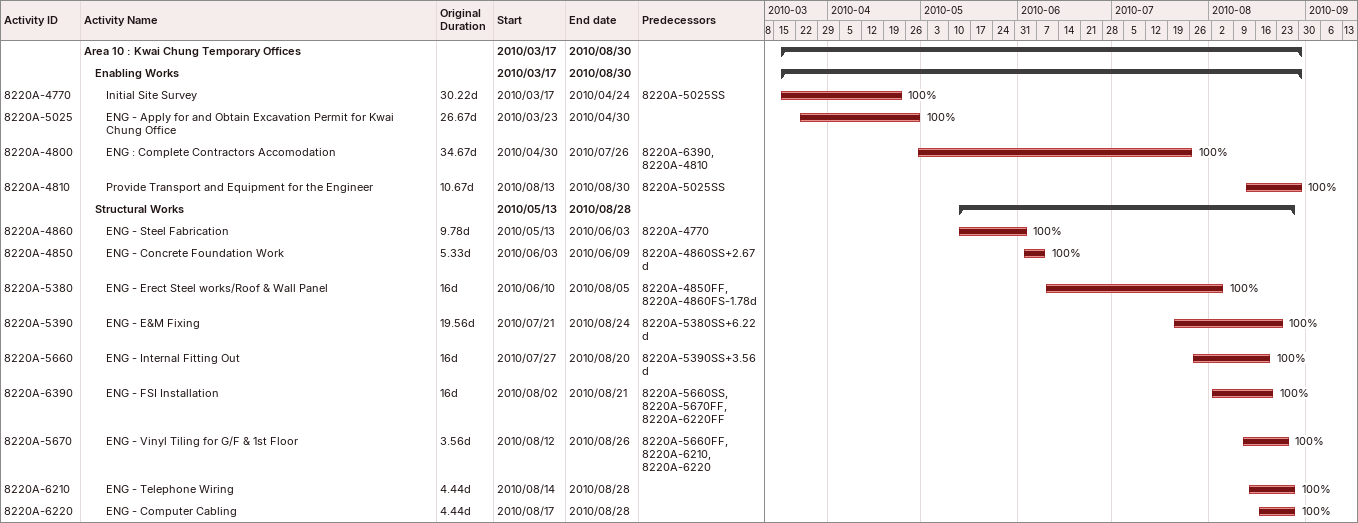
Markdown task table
| ID | Level | Task | Original duration | Start | Finish | Predecessors | % complete |
|---|---|---|---|---|---|---|---|
|  | 1 | **Area 10 : Kwai Chung Temporary Offices** |  | 2010-03-17 | 2010-08-30 |  |  |
|  | 2 | **Enabling Works** |  | 2010-03-17 | 2010-08-30 |  |  |
| 8220A-4770 | 3 | Initial Site Survey | 30.22d | 2010-03-17 | 2010-04-24 | 8220A-5025SS | 100 |
| 8220A-5025 | 3 | ENG - Apply for and Obtain Excavation Permit for Kwai Chung Office | 26.67d | 2010-03-23 | 2010-04-30 |  | 100 |
| 8220A-4800 | 3 | ENG : Complete Contractors Accomodation | 34.67d | 2010-04-30 | 2010-07-26 | 8220A-6390, 8220A-4810 | 100 |
| 8220A-4810 | 3 | Provide Transport and Equipment for the Engineer | 10.67d | 2010-08-13 | 2010-08-30 | 8220A-5025SS | 100 |
|  | 2 | **Structural Works** |  | 2010-05-13 | 2010-08-28 |  |  |
| 8220A-4860 | 3 | ENG - Steel Fabrication | 9.78d | 2010-05-13 | 2010-06-03 | 8220A-4770 | 100 |
| 8220A-4850 | 3 | ENG - Concrete Foundation Work | 5.33d | 2010-06-03 | 2010-06-09 | 8220A-4860SS+2.67d | 100 |
| 8220A-5380 | 3 | ENG - Erect Steel works/Roof & Wall Panel | 16d | 2010-06-10 | 2010-08-05 | 8220A-4850FF, 8220A-4860FS-1.78d | 100 |
| 8220A-5390 | 3 | ENG - E&M Fixing | 19.56d | 2010-07-21 | 2010-08-24 | 8220A-5380SS+6.22d | 100 |
| 8220A-5660 | 3 | ENG - Internal Fitting Out | 16d | 2010-07-27 | 2010-08-20 | 8220A-5390SS+3.56d | 100 |
| 8220A-6390 | 3 | ENG - FSI Installation | 16d | 2010-08-02 | 2010-08-21 | 8220A-5660SS, 8220A-5670FF, 8220A-6220FF | 100 |
| 8220A-5670 | 3 | ENG - Vinyl Tiling for G/F & 1st Floor | 3.56d | 2010-08-12 | 2010-08-26 | 8220A-5660FF, 8220A-6210, 8220A-6220 | 100 |
| 8220A-6210 | 3 | ENG - Telephone Wiring | 4.44d | 2010-08-14 | 2010-08-28 |  | 100 |
| 8220A-6220 | 3 | ENG - Computer Cabling | 4.44d | 2010-08-17 | 2010-08-28 |  | 100 |
